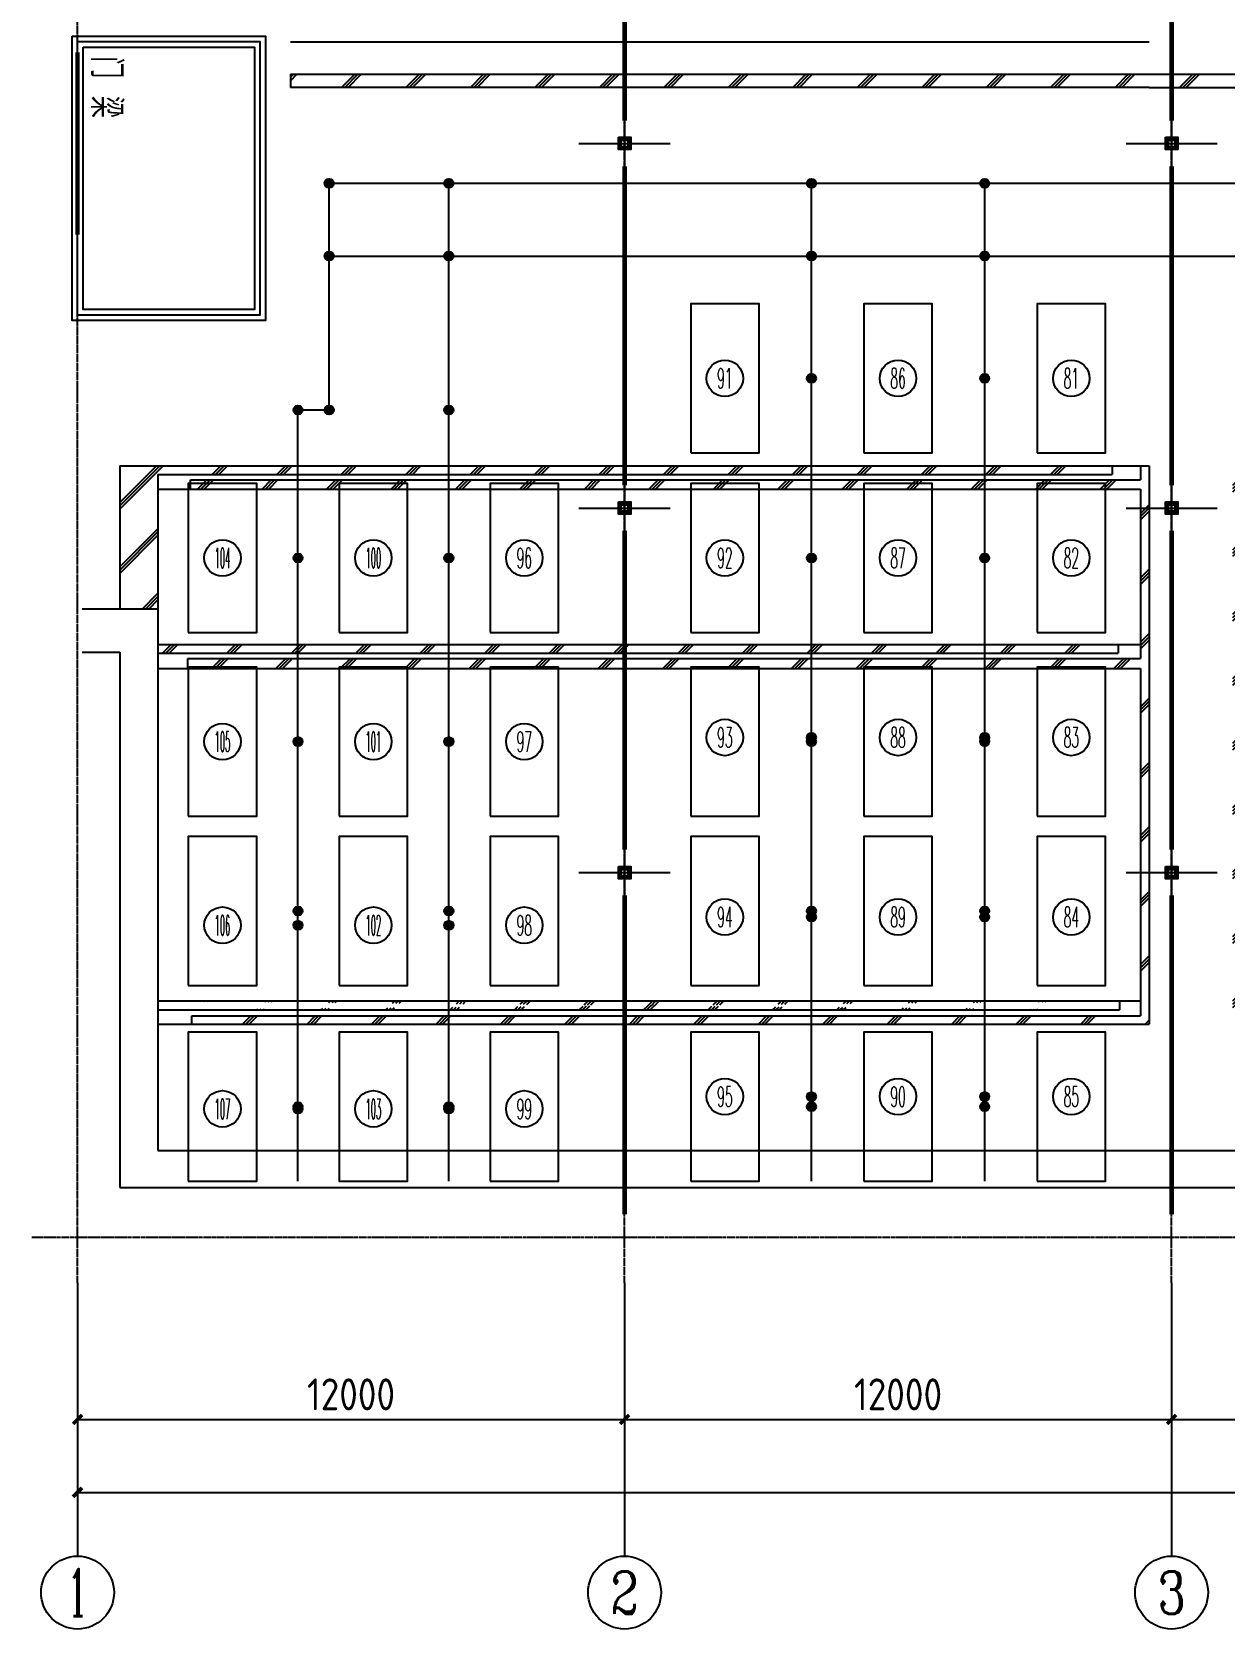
# Model space of a CAD drawing. Header units: inches. Extents: x 185496 to 352137, y 107182 to 179410.
# Drawn here: x 255254 to 281426, y 113721 to 148768 of the extents above; entities that cross this region are included whole.
import ezdxf
from ezdxf.enums import TextEntityAlignment as Align

# ---------------------------------------------------------------- set-up
doc = ezdxf.new("R2010")
doc.units = ezdxf.units.IN
doc.header["$MEASUREMENT"] = 0
doc.linetypes.add('DOTE', pattern=[2.42, 2, -0.2, 0.02, -0.2])
for name, color, linetype in [('AXIS', 3, 'Continuous'), ('AXIS_TEXT', 7, 'Continuous'), ('DIM_LEAD', 3, 'Continuous'), ('DOTE', 8, 'DOTE')]:
    doc.layers.add(name, color=color, linetype=linetype)
doc.styles.add('_TCH_AXIS', font='COMPLEX', dxfattribs={"bigfont": 'GBCBIG'})
doc.styles.add('_TCH_DIM', font='SIMPLEX', dxfattribs={"bigfont": 'GBCBIG'})
doc.styles.add('COMPLEX', font='COMPLEX')
doc.styles.add('STANDARD_T3', font='gbenor.shx', dxfattribs={"bigfont": 'gbcbig.shx'})
doc.dimstyles.new('_TCH_ARCH&&200', dxfattribs={"dimtxt": 700, "dimasz": 200, "dimexe": 300, "dimexo": 300, "dimgap": 200, "dimtad": 1, "dimdec": 0, "dimzin": 0, "dimdsep": 46, "dimtxsty": 'STANDARD_T3', "dimblk": 'ARCHTICK', "dimcen": 0.09, "dimclrt": 7, "dimadec": 0, "dimazin": 2, "dimtfac": 1, "dimtdec": 0, "dimtix": 1, "dimtmove": 2, "dimatfit": 3, "dimtolj": 1, "dimtzin": 0, "dimarcsym": 0})
pattern_1 = [(45, (3167.268, 0), (-7.07107, 7.07107), []), (45, (3167.993, 0), (-7.07107, 7.07107), []), (45, (3168.718, 0), (-7.07107, 7.07107), [])]

# ---------------------------------------------------------------- blocks, each defined once
blk = doc.blocks.new('_ArchTick')
at = {"color": 0, "linetype": 'ByBlock', "const_width": 0.4}
blk.add_lwpolyline([(-0.5, -0.5), (0.5, 0.5)], dxfattribs=at)
blk = doc.blocks.new('*D198')
at = {"layer": 'AXIS', "color": 0, "lineweight": -2, "transparency": 16777216}
for p, q in [((256254, 121021), (256254, 118021)), ((268254, 121021), (268254, 118021)), ((256254, 118321), (268254, 118321))]:
    blk.add_line(p, q, dxfattribs=at)
at = {"layer": 'Defpoints', "color": 0, "transparency": 16777216}
for p in [(256254, 121321), (268254, 121321), (268254, 118321)]:
    blk.add_point(p, dxfattribs=at)
at = {"layer": 'AXIS', "color": 0, "lineweight": -2, "transparency": 16777216, "xscale": 200, "yscale": 200, "zscale": 200, "rotation": 180}
blk.add_blockref('_ArchTick', (256254, 118321), dxfattribs=at)
at = {"layer": 'AXIS', "color": 0, "lineweight": -2, "transparency": 16777216, "xscale": 200, "yscale": 200, "zscale": 200}
blk.add_blockref('_ArchTick', (268254, 118321), dxfattribs=at)
at = {"layer": 'AXIS', "color": 7, "transparency": 16777216, "insert": (262254, 118871), "char_height": 700, "attachment_point": 5, "style": 'STANDARD_T3'}
blk.add_mtext('\\A1;12000', dxfattribs=at)
blk = doc.blocks.new('*D199')
at = {"layer": 'AXIS', "color": 0, "lineweight": -2, "transparency": 16777216}
for p, q in [((268254, 121021), (268254, 118021)), ((280254, 121021), (280254, 118021)), ((268254, 118321), (280254, 118321))]:
    blk.add_line(p, q, dxfattribs=at)
at = {"layer": 'Defpoints', "color": 0, "transparency": 16777216}
for p in [(268254, 121321), (280254, 121321), (280254, 118321)]:
    blk.add_point(p, dxfattribs=at)
at = {"layer": 'AXIS', "color": 0, "lineweight": -2, "transparency": 16777216, "xscale": 200, "yscale": 200, "zscale": 200, "rotation": 180}
blk.add_blockref('_ArchTick', (268254, 118321), dxfattribs=at)
at = {"layer": 'AXIS', "color": 0, "lineweight": -2, "transparency": 16777216, "xscale": 200, "yscale": 200, "zscale": 200}
blk.add_blockref('_ArchTick', (280254, 118321), dxfattribs=at)
at = {"layer": 'AXIS', "color": 7, "transparency": 16777216, "insert": (274254, 118871), "char_height": 700, "attachment_point": 5, "style": 'STANDARD_T3'}
blk.add_mtext('\\A1;12000', dxfattribs=at)
blk = doc.blocks.new('*D200')
at = {"layer": 'AXIS', "color": 0, "lineweight": -2, "transparency": 16777216}
for p, q in [((280254, 121021), (280254, 118021)), ((292254, 121021), (292254, 118021)), ((280254, 118321), (292254, 118321))]:
    blk.add_line(p, q, dxfattribs=at)
at = {"layer": 'Defpoints', "color": 0, "transparency": 16777216}
for p in [(280254, 121321), (292254, 121321), (292254, 118321)]:
    blk.add_point(p, dxfattribs=at)
at = {"layer": 'AXIS', "color": 0, "lineweight": -2, "transparency": 16777216, "xscale": 200, "yscale": 200, "zscale": 200, "rotation": 180}
blk.add_blockref('_ArchTick', (280254, 118321), dxfattribs=at)
at = {"layer": 'AXIS', "color": 0, "lineweight": -2, "transparency": 16777216, "xscale": 200, "yscale": 200, "zscale": 200}
blk.add_blockref('_ArchTick', (292254, 118321), dxfattribs=at)
at = {"layer": 'AXIS', "color": 7, "transparency": 16777216, "insert": (286254, 118871), "char_height": 700, "attachment_point": 5, "style": 'STANDARD_T3'}
blk.add_mtext('\\A1;12000', dxfattribs=at)
blk = doc.blocks.new('*D205')
at = {"layer": 'AXIS', "color": 0, "lineweight": -2, "transparency": 16777216}
for p, q in [((256254, 121021), (256254, 116421)), ((340254, 121021), (340254, 116421)), ((256254, 116721), (340254, 116721))]:
    blk.add_line(p, q, dxfattribs=at)
at = {"layer": 'Defpoints', "color": 0, "transparency": 16777216}
for p in [(256254, 121321), (340254, 121321), (340254, 116721)]:
    blk.add_point(p, dxfattribs=at)
at = {"layer": 'AXIS', "color": 0, "lineweight": -2, "transparency": 16777216, "xscale": 200, "yscale": 200, "zscale": 200, "rotation": 180}
blk.add_blockref('_ArchTick', (256254, 116721), dxfattribs=at)
at = {"layer": 'AXIS', "color": 0, "lineweight": -2, "transparency": 16777216, "xscale": 200, "yscale": 200, "zscale": 200}
blk.add_blockref('_ArchTick', (340254, 116721), dxfattribs=at)
at = {"layer": 'AXIS', "color": 7, "transparency": 16777216, "insert": (298254, 117271), "char_height": 700, "attachment_point": 5, "style": 'STANDARD_T3'}
blk.add_mtext('\\A1;84000', dxfattribs=at)
blk = doc.blocks.new('_AXISO')
blk.add_circle((0, 0), 0.5)
at = {"layer": 'AXIS_TEXT', "style": 'COMPLEX', "width": 1.041667}
blk.add_attdef('A', text='', height=0.56, dxfattribs=at).set_placement((-0.25, -0.28), (0.25, -0.28), align=Align.FIT)
blk = doc.blocks.new('1')
at = {"color": 1}
for p, q in [((60056, 73131), (60056, 71131)), ((59921, 72236), (60191, 72236)), ((59951, 71996), (59951, 72266)), ((60161, 72266), (60161, 71996)), ((59056, 72131), (61056, 72131)), ((60191, 72026), (59921, 72026))]:
    blk.add_line(p, q, dxfattribs=at)
at = {"color": 3}
for points in [[(59921, 72266), (60191, 72266), (60191, 71996), (59921, 71996)], [(59981, 72206), (60131, 72206), (60131, 72056), (59981, 72056)], [(59985, 72202), (60127, 72202), (60127, 72060), (59985, 72060)]]:
    blk.add_lwpolyline(points, close=True, dxfattribs=at)
for centre in [(59951, 72236), (60161, 72236), (59951, 72026), (60161, 72026)]:
    blk.add_circle(centre, 10, dxfattribs=at)
blk = doc.blocks.new('*U10')
at = {"color": 30, "ltscale": 100}
for points in [[(-4550, 6355), (-3050, 6355), (-3050, 9625), (-4550, 9625)], [(-750, 6355), (750, 6355), (750, 9625), (-750, 9625)], [(3050, 6355), (4550, 6355), (4550, 9625), (3050, 9625)], [(-4550, 2415), (-3050, 2415), (-3050, 5685), (-4550, 5685)], [(-750, 2415), (750, 2415), (750, 5685), (-750, 5685)], [(3050, 2415), (4550, 2415), (4550, 5685), (3050, 5685)], [(-4550, -1615), (-3050, -1615), (-3050, 1655), (-4550, 1655)], [(-750, -1615), (750, -1615), (750, 1655), (-750, 1655)], [(3050, -1615), (4550, -1615), (4550, 1655), (3050, 1655)], [(-4550, -5335), (-3050, -5335), (-3050, -2065), (-4550, -2065)], [(-750, -5335), (750, -5335), (750, -2065), (-750, -2065)], [(3050, -5335), (4550, -5335), (4550, -2065), (3050, -2065)], [(-4550, -9625), (-3050, -9625), (-3050, -6355), (-4550, -6355)], [(-750, -9625), (750, -9625), (750, -6355), (-750, -6355)], [(3050, -9625), (4550, -9625), (4550, -6355), (3050, -6355)]]:
    blk.add_lwpolyline(points, close=True, dxfattribs=at)
blk = doc.blocks.new('*U9')
at = {"color": 0, "linetype": 'ByBlock', "lineweight": -2, "transparency": 16777216}
for p in [(0, 0), (12000, 0), (24000, 0)]:
    blk.add_blockref('*U10', p, dxfattribs=at)
blk = doc.blocks.new('zaipeijia')
at = {"color": 30, "ltscale": 100}
for points in [[(688172, -363583), (689672, -363583), (689672, -360313), (688172, -360313)], [(691482, -363583), (692982, -363583), (692982, -360313), (691482, -360313)], [(694792, -363583), (696292, -363583), (696292, -360313), (694792, -360313)], [(688172, -367613), (689672, -367613), (689672, -364343), (688172, -364343)], [(691482, -367613), (692982, -367613), (692982, -364343), (691482, -364343)], [(694792, -367613), (696292, -367613), (696292, -364343), (694792, -364343)], [(688172, -371333), (689672, -371333), (689672, -368063), (688172, -368063)], [(691482, -371333), (692982, -371333), (692982, -368063), (691482, -368063)], [(694792, -371333), (696292, -371333), (696292, -368063), (694792, -368063)], [(688172, -375623), (689672, -375623), (689672, -372353), (688172, -372353)], [(691482, -375623), (692982, -375623), (692982, -372353), (691482, -372353)], [(694792, -375623), (696292, -375623), (696292, -372353), (694792, -372353)]]:
    blk.add_lwpolyline(points, close=True, dxfattribs=at)
at = {"color": 6, "lineweight": -3}
blk.add_lwpolyline([(691482, -372351), (691482, -375623), (692982, -375623), (692982, -372351)], close=True, dxfattribs=at)
at = {"color": 30}
blk.add_blockref('*U9', (703742, -365998), dxfattribs=at)
blk = doc.blocks.new('digou')
h = blk.add_hatch()
h.set_pattern_fill('JIS_RC_10', color=256, style=0)
h.set_pattern_definition(pattern_1)
h.paths.add_polyline_path([(4683.23, 616.58), (4086.38, 616.58), (3898.03, 616.58), (3898.03, 613.68), (4086.38, 613.68), (4340.73, 613.68), (4340.73, 380.4), (4343.63, 380.4), (4343.63, 613.68), (4683.23, 613.68)])
h.paths.add_polyline_path([(4348.73, 411.15), (4446.03, 411.15), (4446.03, 413.25), (4348.73, 413.25), (4348.73, 489.45), (4446.03, 489.45), (4446.03, 491.45), (4348.73, 491.45), (4348.73, 529.2), (4446.03, 529.2), (4446.03, 531.2), (4344.88, 531.2), (4344.88, 380.4), (4348.73, 380.4)], flags=17)
h.paths.add_polyline_path([(4449.63, 531.2), (4447.93, 531.2), (4447.93, 527.95), (4355.98, 527.95), (4355.98, 525.95), (4447.93, 525.95), (4447.93, 488.2), (4355.98, 488.2), (4355.98, 486.25), (4447.93, 486.25), (4447.93, 409.9), (4355.93, 409.9), (4355.93, 408.05), (4449.63, 408.05)], flags=17)
h.paths.add_polyline_path([(4108.73, 528.8), (4319.53, 528.8), (4319.53, 530.75), (4104.78, 530.75), (4104.78, 408.35), (4108.73, 408.35), (4108.73, 410.2), (4108.73, 411.45), (4319.93, 411.45), (4319.93, 413.35), (4108.73, 413.35), (4108.73, 489.25), (4319.93, 489.25), (4319.93, 491.25), (4108.73, 491.25)], flags=17)
h.paths.add_polyline_path([(4326.13, 530.75), (4324.23, 530.75), (4324.23, 527.55), (4122.83, 527.55), (4122.83, 525.55), (4324.23, 525.55), (4324.23, 488), (4122.93, 488), (4122.93, 486.05), (4324.23, 486.05), (4324.23, 410.2), (4122.83, 410.2), (4122.83, 408.35), (4324.23, 408.35), (4326.13, 408.35)], flags=17)
h.paths.add_polyline_path([(3868.98, 528.78), (4078.28, 528.78), (4078.28, 530.68), (3860.58, 530.68), (3860.58, 499.3), (3868.98, 499.3)])
h.paths.add_polyline_path([(4086.38, 530.68), (4084.48, 530.68), (4084.48, 527.58), (3876.08, 527.58), (3876.08, 525.55), (4084.48, 525.55), (4084.48, 488.35), (3875.53, 488.35), (3875.53, 486.15), (4084.48, 486.15), (4084.48, 409.95), (3876.43, 409.95), (3876.43, 408.15), (4086.38, 408.15)])
h.paths.add_polyline_path([(4079.63, 491.45), (3868.98, 491.45), (3868.98, 489.55), (4079.63, 489.55)])
h.paths.add_polyline_path([(4465.83, 529.1), (4676.88, 529.1), (4676.88, 531.2), (4463.83, 531.2), (4463.83, 380.4), (4465.83, 380.4), (4465.83, 411.4), (4676.98, 411.4), (4676.98, 413.2), (4465.83, 413.2), (4465.83, 489.35), (4677.13, 489.35), (4677.13, 491.45), (4465.83, 491.45)], flags=17)
h.paths.add_polyline_path([(4683.33, 531.2), (4681.33, 531.2), (4681.33, 527.85), (4479.98, 527.85), (4479.98, 525.95), (4681.33, 525.95), (4681.33, 488.1), (4479.83, 488.1), (4479.83, 486.05), (4681.33, 486.05), (4681.33, 410.1), (4479.83, 410.1), (4479.83, 408.1), (4683.33, 408.1)])
blk = doc.blocks.new('digou1')
h = blk.add_hatch()
h.set_pattern_fill('JIS_RC_10', color=256, style=0)
h.set_pattern_definition(pattern_1)
edge = h.paths.add_edge_path()
edge.add_line((3868.98, 413.25), (4084.48, 413.25))
edge.add_line((3868.98, 411.25), (4079.88, 411.25))
for p, q in [((3898.03, 623.68), (4086.38, 623.68)), ((3898.03, 616.58), (3898.03, 613.68)), ((3898.03, 616.58), (4086.38, 616.58)), ((4086.38, 613.68), (3898.03, 613.68)), ((4086.38, 616.58), (4683.23, 616.58)), ((4086.38, 613.68), (4340.73, 613.68)), ((3860.58, 530.68), (4086.38, 530.68)), ((3860.58, 530.68), (3860.58, 499.3)), ((4078.28, 530.68), (4078.28, 528.78)), ((4084.48, 530.68), (4084.48, 527.58)), ((4086.38, 530.68), (4086.38, 408.15)), ((3868.98, 528.78), (4078.28, 528.78)), ((3868.98, 528.78), (3868.98, 380.4)), ((3876.08, 527.58), (4084.48, 527.58)), ((3876.08, 525.55), (3876.08, 527.58)), ((3868.98, 525.55), (4084.48, 525.55)), ((4084.48, 525.55), (4084.48, 488.35)), ((3852.38, 499.3), (3868.98, 499.3)), ((3852.38, 499.3), (3868.98, 499.3)), ((3852.38, 499.3), (3868.98, 499.3)), ((3868.98, 491.45), (4084.48, 491.45)), ((4079.63, 491.45), (4079.63, 489.55)), ((3852.38, 489.8), (3860.58, 489.8)), ((3860.58, 489.8), (3860.58, 372.3)), ((3868.98, 489.55), (4079.63, 489.55)), ((3875.53, 488.35), (4084.48, 488.35)), ((3875.53, 486.15), (3875.53, 488.35)), ((3868.98, 486.15), (4084.48, 486.15)), ((4084.48, 486.15), (4084.48, 409.95)), ((3868.98, 413.25), (4084.48, 413.25)), ((3868.98, 411.25), (4079.88, 411.25)), ((4079.88, 413.25), (4079.88, 411.25)), ((3868.98, 408.15), (4086.38, 408.15)), ((3876.43, 409.95), (4084.48, 409.95)), ((3876.43, 408.15), (3876.43, 409.95)), ((3868.98, 380.4), (4086.38, 380.4)), ((4086.38, 380.4), (4108.73, 380.4)), ((3860.58, 372.3), (4086.38, 372.3)), ((4086.38, 372.3), (4108.73, 372.3))]:
    blk.add_line(p, q)
blk.add_blockref('digou', (0, 0))
blk = doc.blocks.new('AGVpoints')
at = {"ltscale": 100}
h = blk.add_hatch(color=30, dxfattribs=at)
h.dxf.hatch_style = 1
h.paths.add_polyline_path([(823850, -330934, 1), (824050, -330934, 1)])
at = {"color": 30, "ltscale": 100}
blk.add_circle((823950, -330934), 100, dxfattribs=at)

msp = doc.modelspace()

# ---------------------------------------------------------------- linework, layer by layer
at = {"color": 5, "ltscale": 100}
for p, q in [((261774.72, 145447.74), (336153.68, 145447.67)), ((261774.73, 140471.43), (261774.74, 145447.74)), ((264398.69, 123550.88), (264398.71, 145447.74)), ((272353.69, 123550.88), (272353.71, 145447.73)), ((276153.69, 123550.88), (276153.71, 145447.73)), ((261774.73, 143849.01), (336153.68, 143848.93)), ((261088.69, 123550.88), (261088.69, 140471.44)), ((261774.73, 140471.39), (261088.69, 140471.44))]:
    msp.add_line(p, q, dxfattribs=at)
at = {"color": 2, "const_width": 100}
for points in [[(268253.69, 146820.88), (268253.69, 153820.88)], [(280253.69, 146820.88), (280253.69, 153820.88)], [(268253.69, 138820.88), (268253.69, 145820.88)], [(280253.69, 138820.88), (280253.69, 145820.88)], [(268253.69, 130820.88), (268253.69, 137820.88)], [(280253.69, 130820.88), (280253.69, 137820.88)], [(268253.69, 122820.88), (268253.69, 129820.88)], [(280253.69, 122820.88), (280253.69, 129820.88)]]:
    msp.add_lwpolyline(points, dxfattribs=at)
at = {"color": 30, "ltscale": 100}
for points in [[(256133.69, 148675.35), (260373.69, 148675.35), (260373.69, 142435.35), (256133.69, 142435.35)], [(256253.69, 148555.35), (260253.69, 148555.35), (260253.69, 142555.35), (256253.69, 142555.35)], [(256373.69, 148435.35), (260133.69, 148435.35), (260133.69, 142675.35), (256373.69, 142675.35)]]:
    msp.add_lwpolyline(points, close=True, dxfattribs=at)
at = {"color": 3, "const_width": 100}
msp.add_lwpolyline([(256253.69, 148320.88), (256253.69, 144320.88)], dxfattribs=at)
at = {"layer": 'AXIS'}
for p, q in [((256253.69, 121320.88), (256253.69, 115320.88)), ((268253.69, 121320.88), (268253.69, 115320.88)), ((280253.69, 121320.88), (280253.69, 115320.88))]:
    msp.add_line(p, q, dxfattribs=at)
at = {"layer": 'DOTE'}
for p, q in [((256253.69, 121320.88), (256253.69, 172720.88)), ((268253.69, 121320.88), (268253.69, 171320.88)), ((280253.69, 121320.88), (280253.69, 171320.88)), ((255253.69, 122320.88), (341253.69, 122320.88))]:
    msp.add_line(p, q, dxfattribs=at)

# ---------------------------------------------------------------- block references
at = {"xscale": 100, "yscale": 100, "zscale": 100}
msp.add_blockref('digou1', (-128879.54, 86181.34), dxfattribs=at)
for p in [(208197.52, 74190), (220197.52, 74190), (208197.52, 66190), (220197.52, 66190), (208197.52, 58190), (220197.52, 58190)]:
    msp.add_blockref('1', p)
at = {"color": 30}
for name, p in [('AGVpoints', (-562175.4, 476382.21)), ('AGVpoints', (-559551.45, 476382.21)), ('AGVpoints', (-551596.75, 476382.17)), ('AGVpoints', (-547796.57, 476382.19)), ('AGVpoints', (-562175.4, 474783.51)), ('AGVpoints', (-559551.45, 474783.51)), ('AGVpoints', (-551596.56, 474783.44)), ('AGVpoints', (-547796.39, 474783.44)), ('zaipeijia', (-429488.06, 499173.61)), ('AGVpoints', (-551596.55, 472100.34)), ('AGVpoints', (-547796.53, 472100.34)), ('AGVpoints', (-562861.45, 471405.85)), ('AGVpoints', (-562175.45, 471405.89)), ('AGVpoints', (-559551.45, 471405.85)), ('AGVpoints', (-562861.45, 468160.34)), ('AGVpoints', (-559551.45, 468160.34)), ('AGVpoints', (-551596.55, 468160.34)), ('AGVpoints', (-551596.45, 468160.34)), ('AGVpoints', (-547796.53, 468160.34)), ('AGVpoints', (-547796.44, 468160.34)), ('AGVpoints', (-562861.45, 464130.34)), ('AGVpoints', (-562861.45, 464130.34)), ('AGVpoints', (-559551.45, 464130.34)), ('AGVpoints', (-559551.45, 464130.34)), ('AGVpoints', (-551596.55, 464220.34)), ('AGVpoints', (-551596.45, 464130.34)), ('AGVpoints', (-547796.53, 464220.34)), ('AGVpoints', (-547796.44, 464130.34)), ('AGVpoints', (-562861.45, 460410.34)), ('AGVpoints', (-559551.45, 460410.34)), ('AGVpoints', (-551596.55, 460280.34)), ('AGVpoints', (-551596.45, 460410.34)), ('AGVpoints', (-547796.53, 460280.34)), ('AGVpoints', (-547796.44, 460410.34)), ('AGVpoints', (-562861.45, 460100.34)), ('AGVpoints', (-559551.45, 460100.34)), ('AGVpoints', (-551596.55, 456340.34)), ('AGVpoints', (-547796.53, 456340.34)), ('AGVpoints', (-562861.45, 456120.34)), ('AGVpoints', (-562861.45, 456070.34)), ('AGVpoints', (-559551.45, 456120.34)), ('AGVpoints', (-559551.45, 456070.34)), ('AGVpoints', (-551596.45, 456120.34)), ('AGVpoints', (-547796.44, 456120.34))]:
    msp.add_blockref(name, p, dxfattribs=at)
at = {"layer": 'AXIS'}
ref = msp.add_blockref('_AXISO', (270453.69, 141165.88), dxfattribs=dict(at, xscale=800, yscale=800, zscale=800))
ref.add_attrib('A', '91', dxfattribs={"layer": 'AXIS_TEXT', "height": 445.442, "style": '_TCH_AXIS', "width": 0.551724}).set_placement((270283.99, 140943.16), (270623.38, 140943.16), align=Align.FIT)
ref = msp.add_blockref('_AXISO', (274253.69, 141165.88), dxfattribs=dict(at, xscale=800, yscale=800, zscale=800))
ref.add_attrib('A', '86', dxfattribs={"layer": 'AXIS_TEXT', "height": 445.442, "style": '_TCH_AXIS', "width": 0.470588}).set_placement((274083.99, 140943.16), (274423.38, 140943.16), align=Align.FIT)
ref = msp.add_blockref('_AXISO', (278053.69, 141165.88), dxfattribs=dict(at, xscale=800, yscale=800, zscale=800))
ref.add_attrib('A', '81', dxfattribs={"layer": 'AXIS_TEXT', "height": 445.442, "style": '_TCH_AXIS', "width": 0.551724}).set_placement((277883.99, 140943.16), (278223.38, 140943.16), align=Align.FIT)
ref = msp.add_blockref('_AXISO', (259433.69, 137225.88), dxfattribs=dict(at, xscale=800, yscale=800, zscale=800))
ref.add_attrib('A', '104', dxfattribs={"layer": 'AXIS_TEXT', "height": 445.442, "style": '_TCH_AXIS', "width": 0.313725}).set_placement((259263.99, 137003.16), (259603.38, 137003.16), align=Align.FIT)
ref = msp.add_blockref('_AXISO', (262743.69, 137225.88), dxfattribs=dict(at, xscale=800, yscale=800, zscale=800))
ref.add_attrib('A', '100', dxfattribs={"layer": 'AXIS_TEXT', "height": 445.442, "style": '_TCH_AXIS', "width": 0.326531}).set_placement((262573.99, 137003.16), (262913.38, 137003.16), align=Align.FIT)
ref = msp.add_blockref('_AXISO', (266053.69, 137225.88), dxfattribs=dict(at, xscale=800, yscale=800, zscale=800))
ref.add_attrib('A', '96', dxfattribs={"layer": 'AXIS_TEXT', "height": 445.442, "style": '_TCH_AXIS', "width": 0.470588}).set_placement((265883.99, 137003.16), (266223.38, 137003.16), align=Align.FIT)
ref = msp.add_blockref('_AXISO', (270453.69, 137225.88), dxfattribs=dict(at, xscale=800, yscale=800, zscale=800))
ref.add_attrib('A', '92', dxfattribs={"layer": 'AXIS_TEXT', "height": 445.442, "style": '_TCH_AXIS', "width": 0.470588}).set_placement((270283.99, 137003.16), (270623.38, 137003.16), align=Align.FIT)
ref = msp.add_blockref('_AXISO', (274253.69, 137225.88), dxfattribs=dict(at, xscale=800, yscale=800, zscale=800))
ref.add_attrib('A', '87', dxfattribs={"layer": 'AXIS_TEXT', "height": 445.442, "style": '_TCH_AXIS', "width": 0.470588}).set_placement((274083.99, 137003.16), (274423.38, 137003.16), align=Align.FIT)
ref = msp.add_blockref('_AXISO', (278053.69, 137225.88), dxfattribs=dict(at, xscale=800, yscale=800, zscale=800))
ref.add_attrib('A', '82', dxfattribs={"layer": 'AXIS_TEXT', "height": 445.442, "style": '_TCH_AXIS', "width": 0.470588}).set_placement((277883.99, 137003.16), (278223.38, 137003.16), align=Align.FIT)
ref = msp.add_blockref('_AXISO', (259433.69, 133195.88), dxfattribs=dict(at, xscale=800, yscale=800, zscale=800))
ref.add_attrib('A', '105', dxfattribs={"layer": 'AXIS_TEXT', "height": 445.442, "style": '_TCH_AXIS', "width": 0.326531}).set_placement((259263.99, 132973.16), (259603.38, 132973.16), align=Align.FIT)
ref = msp.add_blockref('_AXISO', (262743.69, 133195.88), dxfattribs=dict(at, xscale=800, yscale=800, zscale=800))
ref.add_attrib('A', '101', dxfattribs={"layer": 'AXIS_TEXT', "height": 445.442, "style": '_TCH_AXIS', "width": 0.363636}).set_placement((262573.99, 132973.16), (262913.38, 132973.16), align=Align.FIT)
ref = msp.add_blockref('_AXISO', (266053.69, 133195.88), dxfattribs=dict(at, xscale=800, yscale=800, zscale=800))
ref.add_attrib('A', '97', dxfattribs={"layer": 'AXIS_TEXT', "height": 445.442, "style": '_TCH_AXIS', "width": 0.470588}).set_placement((265883.99, 132973.16), (266223.38, 132973.16), align=Align.FIT)
ref = msp.add_blockref('_AXISO', (270453.69, 133285.88), dxfattribs=dict(at, xscale=800, yscale=800, zscale=800))
ref.add_attrib('A', '93', dxfattribs={"layer": 'AXIS_TEXT', "height": 445.442, "style": '_TCH_AXIS', "width": 0.470588}).set_placement((270283.99, 133063.16), (270623.38, 133063.16), align=Align.FIT)
ref = msp.add_blockref('_AXISO', (274253.69, 133285.88), dxfattribs=dict(at, xscale=800, yscale=800, zscale=800))
ref.add_attrib('A', '88', dxfattribs={"layer": 'AXIS_TEXT', "height": 445.442, "style": '_TCH_AXIS', "width": 0.470588}).set_placement((274083.99, 133063.16), (274423.38, 133063.16), align=Align.FIT)
ref = msp.add_blockref('_AXISO', (278053.69, 133285.88), dxfattribs=dict(at, xscale=800, yscale=800, zscale=800))
ref.add_attrib('A', '83', dxfattribs={"layer": 'AXIS_TEXT', "height": 445.442, "style": '_TCH_AXIS', "width": 0.470588}).set_placement((277883.99, 133063.16), (278223.38, 133063.16), align=Align.FIT)
ref = msp.add_blockref('_AXISO', (270453.69, 129345.88), dxfattribs=dict(at, xscale=800, yscale=800, zscale=800))
ref.add_attrib('A', '94', dxfattribs={"layer": 'AXIS_TEXT', "height": 445.442, "style": '_TCH_AXIS', "width": 0.444444}).set_placement((270283.99, 129123.16), (270623.38, 129123.16), align=Align.FIT)
ref = msp.add_blockref('_AXISO', (274253.69, 129345.88), dxfattribs=dict(at, xscale=800, yscale=800, zscale=800))
ref.add_attrib('A', '89', dxfattribs={"layer": 'AXIS_TEXT', "height": 445.442, "style": '_TCH_AXIS', "width": 0.470588}).set_placement((274083.99, 129123.16), (274423.38, 129123.16), align=Align.FIT)
ref = msp.add_blockref('_AXISO', (278053.69, 129345.88), dxfattribs=dict(at, xscale=800, yscale=800, zscale=800))
ref.add_attrib('A', '84', dxfattribs={"layer": 'AXIS_TEXT', "height": 445.442, "style": '_TCH_AXIS', "width": 0.444444}).set_placement((277883.99, 129123.16), (278223.38, 129123.16), align=Align.FIT)
ref = msp.add_blockref('_AXISO', (259433.69, 129165.88), dxfattribs=dict(at, xscale=800, yscale=800, zscale=800))
ref.add_attrib('A', '106', dxfattribs={"layer": 'AXIS_TEXT', "height": 445.442, "style": '_TCH_AXIS', "width": 0.326531}).set_placement((259263.99, 128943.16), (259603.38, 128943.16), align=Align.FIT)
ref = msp.add_blockref('_AXISO', (262743.69, 129165.88), dxfattribs=dict(at, xscale=800, yscale=800, zscale=800))
ref.add_attrib('A', '102', dxfattribs={"layer": 'AXIS_TEXT', "height": 445.442, "style": '_TCH_AXIS', "width": 0.326531}).set_placement((262573.99, 128943.16), (262913.38, 128943.16), align=Align.FIT)
ref = msp.add_blockref('_AXISO', (266053.69, 129165.88), dxfattribs=dict(at, xscale=800, yscale=800, zscale=800))
ref.add_attrib('A', '98', dxfattribs={"layer": 'AXIS_TEXT', "height": 445.442, "style": '_TCH_AXIS', "width": 0.470588}).set_placement((265883.99, 128943.16), (266223.38, 128943.16), align=Align.FIT)
ref = msp.add_blockref('_AXISO', (259433.69, 125135.88), dxfattribs=dict(at, xscale=800, yscale=800, zscale=800))
ref.add_attrib('A', '107', dxfattribs={"layer": 'AXIS_TEXT', "height": 445.442, "style": '_TCH_AXIS', "width": 0.326531}).set_placement((259263.99, 124913.16), (259603.38, 124913.16), align=Align.FIT)
ref = msp.add_blockref('_AXISO', (262743.69, 125135.88), dxfattribs=dict(at, xscale=800, yscale=800, zscale=800))
ref.add_attrib('A', '103', dxfattribs={"layer": 'AXIS_TEXT', "height": 445.442, "style": '_TCH_AXIS', "width": 0.326531}).set_placement((262573.99, 124913.16), (262913.38, 124913.16), align=Align.FIT)
ref = msp.add_blockref('_AXISO', (266053.69, 125135.88), dxfattribs=dict(at, xscale=800, yscale=800, zscale=800))
ref.add_attrib('A', '99', dxfattribs={"layer": 'AXIS_TEXT', "height": 445.442, "style": '_TCH_AXIS', "width": 0.470588}).set_placement((265883.99, 124913.16), (266223.38, 124913.16), align=Align.FIT)
ref = msp.add_blockref('_AXISO', (270453.69, 125405.88), dxfattribs=dict(at, xscale=800, yscale=800, zscale=800))
ref.add_attrib('A', '95', dxfattribs={"layer": 'AXIS_TEXT', "height": 445.442, "style": '_TCH_AXIS', "width": 0.470588}).set_placement((270283.99, 125183.16), (270623.38, 125183.16), align=Align.FIT)
ref = msp.add_blockref('_AXISO', (274253.69, 125405.88), dxfattribs=dict(at, xscale=800, yscale=800, zscale=800))
ref.add_attrib('A', '90', dxfattribs={"layer": 'AXIS_TEXT', "height": 445.442, "style": '_TCH_AXIS', "width": 0.470588}).set_placement((274083.99, 125183.16), (274423.38, 125183.16), align=Align.FIT)
ref = msp.add_blockref('_AXISO', (278053.69, 125405.88), dxfattribs=dict(at, xscale=800, yscale=800, zscale=800))
ref.add_attrib('A', '85', dxfattribs={"layer": 'AXIS_TEXT', "height": 445.442, "style": '_TCH_AXIS', "width": 0.470588}).set_placement((277883.99, 125183.16), (278223.38, 125183.16), align=Align.FIT)
ref = msp.add_blockref('_AXISO', (256253.69, 114520.88), dxfattribs=dict(at, xscale=1600, yscale=1600, zscale=1600))
ref.add_attrib('A', '1', dxfattribs={"layer": 'AXIS_TEXT', "height": 1029.44, "style": '_TCH_AXIS'}).set_placement((256033.09, 114006.16), (256474.28, 114006.16), align=Align.FIT)
ref = msp.add_blockref('_AXISO', (268253.69, 114520.88), dxfattribs=dict(at, xscale=1600, yscale=1600, zscale=1600))
ref.add_attrib('A', '2', dxfattribs={"layer": 'AXIS_TEXT', "height": 931.9, "style": '_TCH_AXIS'}).set_placement((267943.05, 114054.93), (268564.32, 114054.93), align=Align.FIT)
ref = msp.add_blockref('_AXISO', (280253.69, 114520.88), dxfattribs=dict(at, xscale=1600, yscale=1600, zscale=1600))
ref.add_attrib('A', '3', dxfattribs={"layer": 'AXIS_TEXT', "height": 931.9, "style": '_TCH_AXIS'}).set_placement((279943.05, 114054.93), (280564.32, 114054.93), align=Align.FIT)

# ---------------------------------------------------------------- texts
at = {"layer": 'DIM_LEAD', "color": 7, "style": '_TCH_DIM'}
for s, p in [('门', (256547.29, 148236.35)), ('梁', (256547.29, 147364.86))]:
    msp.add_text(s, height=675.18, rotation=270, dxfattribs=at).set_placement(p)

# ---------------------------------------------------------------- dimensions: what is measured, and where the dimension line sits
at = {"layer": 'AXIS'}
for p1, p2, distance, picture, middle in [((256253.69, 121320.88), (268253.69, 121320.88), -3000, '*D198', (262253.69, 118870.88)), ((256253.69, 121320.88), (340253.69, 121320.88), -4600, '*D205', (298253.69, 117270.88)), ((268253.69, 121320.88), (280253.69, 121320.88), -3000, '*D199', (274253.69, 118870.88)), ((280253.69, 121320.88), (292253.69, 121320.88), -3000, '*D200', (286253.69, 118870.88))]:
    dim = msp.add_aligned_dim(p1=p1, p2=p2, distance=distance, dimstyle='_TCH_ARCH&&200', dxfattribs=at)
    dim.commit()
    dim.dimension.update_dxf_attribs({"geometry": picture, "text_midpoint": middle})

doc.saveas('drawing.dxf')
